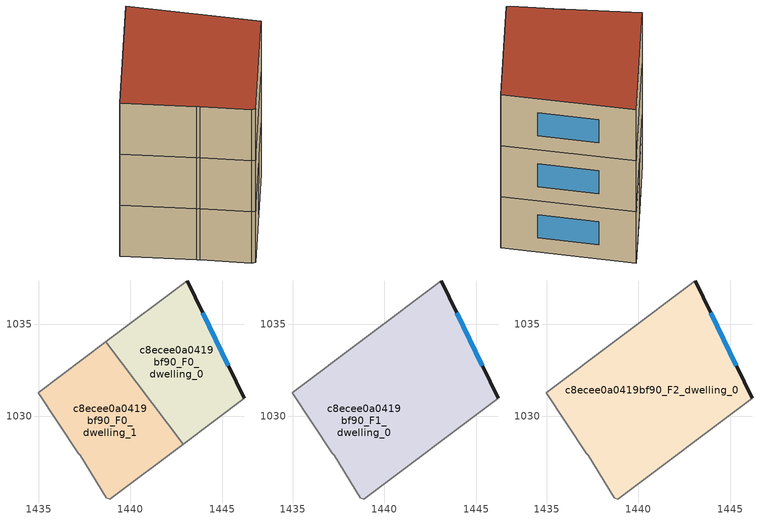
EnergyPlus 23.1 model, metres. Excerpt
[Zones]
c8ecee0a0419bf90_F0_dwelling_0
 floor ground (EU_floor_Construction): 1443.07,1037.38 1446.18,1030.98 1442.86,1028.48 1438.66,1034.06 z0
 wall outside (EU_wall_Construction): 1446.18,1030.98 1443.07,1037.38 z0:3
 wall adiabatic (EU_wall_Construction): 1443.07,1037.38 1438.66,1034.06 / 1442.86,1028.48 1446.18,1030.98 z0:3
 wall to c8ecee0a0419bf90_F0_dwelling_1 (EU_wall_Construction): 1438.66,1034.06 1442.86,1028.48 z0:3
 window (EU_Window_Construction): 1445.32,1032.74 1443.93,1035.62 z0.83:2.17
c8ecee0a0419bf90_F0_dwelling_1
 floor ground (EU_floor_Construction): 1438.66,1034.06 1442.86,1028.48 1438.87,1025.48 1438.67,1025.58 1437.27,1027.88 1437.17,1027.98 1434.97,1031.28 z0
 wall adiabatic (EU_wall_Construction): 1438.66,1034.06 1434.97,1031.28 1437.17,1027.98 1437.27,1027.88 1438.67,1025.58 1438.87,1025.48 1442.86,1028.48 z0:3
c8ecee0a0419bf90_F1_dwelling_0
 floor to c8ecee0a0419bf90_F0_dwelling_0 (EU_floor_Construction): 1443.07,1037.38 1446.17,1030.98 1442.86,1028.48 1438.66,1034.06 z3
 floor to c8ecee0a0419bf90_F0_dwelling_1 (EU_floor_Construction): 1438.66,1034.06 1442.86,1028.48 1438.87,1025.48 1438.67,1025.58 1437.27,1027.88 1437.17,1027.98 1434.97,1031.28 z3
 wall outside (EU_wall_Construction): 1446.18,1030.98 1443.07,1037.38 z3:6
 wall adiabatic (EU_wall_Construction): 1443.07,1037.38 1434.97,1031.28 1437.17,1027.98 1437.27,1027.88 1438.67,1025.58 1438.87,1025.48 1446.18,1030.98 z3:6
 window (EU_Window_Construction): 1445.32,1032.74 1443.93,1035.62 z3.83:5.17
c8ecee0a0419bf90_F2_dwelling_0
 floor to c8ecee0a0419bf90_F1_dwelling_0 (EU_floor_Construction): 1443.07,1037.38 1446.17,1030.98 1438.87,1025.48 1438.67,1025.58 1437.27,1027.88 1437.17,1027.98 1434.97,1031.28 z6
 wall outside (EU_wall_Construction): 1446.18,1030.98 1443.07,1037.38 z6:9
 wall adiabatic (EU_wall_Construction): 1443.07,1037.38 1434.97,1031.28 1437.17,1027.98 1437.27,1027.88 1438.67,1025.58 1438.87,1025.48 1446.18,1030.98 z6:9
 window (EU_Window_Construction): 1445.32,1032.74 1443.93,1035.62 z6.83:8.17
 roof outside (EU_roof_Construction): 1446.18,1030.98 1443.07,1037.38 1434.97,1031.28 1437.17,1027.98 1437.27,1027.88 1438.67,1025.58 1438.87,1025.48 z9
[Building]
EU S2 Campaign: North Axis=0; Terrain=City; Solar Distribution=FullExterior
[Site:Location]
Lyon-Bron: Latitude=45.75; Longitude=5; Time Zone=1; Elevation=198
[SizingPeriod:WeatherFileDays]
AnnualSizingPeriod: Begin Month=1; Begin Day of Month=1; End Month=12; End Day of Month=31; Day of Week for Start Day=Monday; Use Weather File Daylight Saving Period=No; Use Weather File Rain and Snow Indicators=No
[MATERIAL]
EU_InternalMass_Material: Roughness=MediumRough; Thickness=0.1; Conductivity=1; Density=1800; Specific Heat=900; Thermal Absorptance=0.9; Solar Absorptance=0.7; Visible Absorptance=0.7
[MATERIAL:NOMASS] Roughness=MediumRough; Thermal Absorptance=0.9; Solar Absorptance=0.7; Visible Absorptance=0.7
Name | Thermal Resistance
EU_wall_NoMass | 0.87146
EU_roof_NoMass | 0.842276
EU_floor_NoMass | 0.496999
[WINDOWMATERIAL:SIMPLEGLAZINGSYSTEM]
EU_Window_SimpleGlazing: UFactor=2.2525; Solar Heat Gain Coefficient=0.76; Visible Transmittance=0.76
[CONSTRUCTION]
EU_wall_Construction: EU_wall_NoMass
EU_roof_Construction: EU_roof_NoMass
EU_floor_Construction: EU_floor_NoMass
EU_InternalMass_Construction: EU_InternalMass_Material
EU_Window_Construction: EU_Window_SimpleGlazing
[ZONE] Type=1; Multiplier=1; Ceiling Height=autocalculate; Floor Area=autocalculate; Part of Total Floor Area=Yes
Name | Volume
c8ecee0a0419bf90_F0_dwelling_0 | 101.3
c8ecee0a0419bf90_F1_dwelling_0 | 202.599
c8ecee0a0419bf90_F2_dwelling_0 | 202.6
c8ecee0a0419bf90_F0_dwelling_1 | 101.301
[INTERNALMASS] Construction=EU_InternalMass_Construction
Name | Zone or ZoneList | Surface Area
c8ecee0a0419bf90_F0_dwelling_0_EU_InternalMass | c8ecee0a0419bf90_F0_dwelling_0 | 33.7666
c8ecee0a0419bf90_F0_dwelling_1_EU_InternalMass | c8ecee0a0419bf90_F0_dwelling_1 | 33.7671
c8ecee0a0419bf90_F1_dwelling_0_EU_InternalMass | c8ecee0a0419bf90_F1_dwelling_0 | 67.5328
c8ecee0a0419bf90_F2_dwelling_0_EU_InternalMass | c8ecee0a0419bf90_F2_dwelling_0 | 67.5328
[OTHEREQUIPMENT] Fuel Type=Electricity; Design Level Calculation Method=Watts/Area; Power per Zone Floor Area=1; Fraction Latent=0; Fraction Radiant=0; Fraction Lost=0; Carbon Dioxide Generation Rate=0; EndUse Subcategory=EU_Step8_InternalGains
Name | Zone or ZoneList or Space or SpaceList | Schedule
EU_Step8_InternalGain_c8ecee0a0419bf90_F0_dwelling_0_f000 | c8ecee0a0419bf90_F0_dwelling_0 | EU_Step8_GainSchedule_c8ecee0a0419bf90_F0_dwelling_0_f000
EU_Step8_InternalGain_c8ecee0a0419bf90_F0_dwelling_1_f000 | c8ecee0a0419bf90_F0_dwelling_1 | EU_Step8_GainSchedule_c8ecee0a0419bf90_F0_dwelling_1_f000
EU_Step8_InternalGain_c8ecee0a0419bf90_F1_dwelling_0_f000 | c8ecee0a0419bf90_F1_dwelling_0 | EU_Step8_GainSchedule_c8ecee0a0419bf90_F1_dwelling_0_f000
EU_Step8_InternalGain_c8ecee0a0419bf90_F2_dwelling_0_f000 | c8ecee0a0419bf90_F2_dwelling_0 | EU_Step8_GainSchedule_c8ecee0a0419bf90_F2_dwelling_0_f000
[ZONEVENTILATION:DESIGNFLOWRATE] Schedule=EU_AlwaysOn; Design Flow Rate Calculation Method=AirChanges/Hour; Air Changes per Hour=0.425; Ventilation Type=Natural; Fan Pressure Rise=0; Fan Total Efficiency=1; Constant Term Coefficient=1; Temperature Term Coefficient=0; Velocity Term Coefficient=0; Velocity Squared Term Coefficient=0; Minimum Indoor Temperature=-100; Maximum Indoor Temperature=100; Delta Temperature=-100; Minimum Outdoor Temperature=-100; Maximum Outdoor Temperature=100; Maximum Wind Speed=40
Name | Zone or ZoneList or Space or SpaceList
EU_ConstantAir_c8ecee0a0419bf90_F0_dwelling_0 | c8ecee0a0419bf90_F0_dwelling_0
EU_ConstantAir_c8ecee0a0419bf90_F0_dwelling_1 | c8ecee0a0419bf90_F0_dwelling_1
EU_ConstantAir_c8ecee0a0419bf90_F1_dwelling_0 | c8ecee0a0419bf90_F1_dwelling_0
EU_ConstantAir_c8ecee0a0419bf90_F2_dwelling_0 | c8ecee0a0419bf90_F2_dwelling_0
[HVACTEMPLATE:THERMOSTAT] Constant Heating Setpoint=20; Constant Cooling Setpoint=50
EU_HeatOnly_c8ecee0a0419bf90_F0_dwelling_0; EU_HeatOnly_c8ecee0a0419bf90_F0_dwelling_1; EU_HeatOnly_c8ecee0a0419bf90_F1_dwelling_0; EU_HeatOnly_c8ecee0a0419bf90_F2_dwelling_0
[HVACTEMPLATE:ZONE:IDEALLOADSAIRSYSTEM] System Availability Schedule=EU_AlwaysOn; Maximum Heating Supply Air Temperature=50; Minimum Cooling Supply Air Temperature=13; Maximum Heating Supply Air Humidity Ratio=0.0156; Minimum Cooling Supply Air Humidity Ratio=0.0077; Heating Limit=NoLimit; Cooling Limit=NoLimit; Heating Availability Schedule=EU_AlwaysOn; Cooling Availability Schedule=EU_CoolingOff; Dehumidification Control Type=ConstantSensibleHeatRatio; Cooling Sensible Heat Ratio=0.7; Dehumidification Setpoint=60; Humidification Control Type=None; Humidification Setpoint=30; Outdoor Air Method=None; Outdoor Air Flow Rate per Person=0.00944; Outdoor Air Flow Rate per Zone Floor Area=0; Outdoor Air Flow Rate per Zone=0; Demand Controlled Ventilation Type=None; Outdoor Air Economizer Type=NoEconomizer; Heat Recovery Type=None; Sensible Heat Recovery Effectiveness=0.7; Latent Heat Recovery Effectiveness=0.65
Name | Template Thermostat
c8ecee0a0419bf90_F0_dwelling_0 | EU_HeatOnly_c8ecee0a0419bf90_F0_dwelling_0
c8ecee0a0419bf90_F0_dwelling_1 | EU_HeatOnly_c8ecee0a0419bf90_F0_dwelling_1
c8ecee0a0419bf90_F1_dwelling_0 | EU_HeatOnly_c8ecee0a0419bf90_F1_dwelling_0
c8ecee0a0419bf90_F2_dwelling_0 | EU_HeatOnly_c8ecee0a0419bf90_F2_dwelling_0
[SIZING:ZONE] Zone Cooling Design Supply Air Temperature Input Method=SupplyAirTemperature; Zone Cooling Design Supply Air Temperature=13; Zone Heating Design Supply Air Temperature Input Method=SupplyAirTemperature; Zone Heating Design Supply Air Temperature=50; Zone Cooling Design Supply Air Humidity Ratio=0.008; Zone Heating Design Supply Air Humidity Ratio=0.008; Cooling Design Air Flow Method=DesignDay; Cooling Design Air Flow Rate=0; Cooling Minimum Air Flow per Zone Floor Area=0.000762; Cooling Minimum Air Flow=0; Cooling Minimum Air Flow Fraction=0.2; Heating Design Air Flow Method=DesignDay; Heating Design Air Flow Rate=0; Heating Maximum Air Flow per Zone Floor Area=0.002032; Heating Maximum Air Flow=0.141576; Heating Maximum Air Flow Fraction=0.3; Account for Dedicated Outdoor Air System=No; Dedicated Outdoor Air System Control Strategy=NeutralSupplyAir; Dedicated Outdoor Air Low Setpoint Temperature for Design=autosize; Dedicated Outdoor Air High Setpoint Temperature for Design=autosize; Zone Load Sizing Method=Sensible Load Only No Latent Load; Zone Latent Cooling Design Supply Air Humidity Ratio Input Method=HumidityRatioDifference; Zone Cooling Design Supply Air Humidity Ratio Difference=0.005; Zone Latent Heating Design Supply Air Humidity Ratio Input Method=HumidityRatioDifference; Zone Humidification Design Supply Air Humidity Ratio Difference=0.005
c8ecee0a0419bf90_F0_dwelling_0; c8ecee0a0419bf90_F0_dwelling_1; c8ecee0a0419bf90_F1_dwelling_0; c8ecee0a0419bf90_F2_dwelling_0
[SCHEDULE:CONSTANT]
Name | Hourly Value
EU_AlwaysOn | 1
EU_CoolingOff | 0
[SCHEDULE:FILE] Column Number=1; Rows to Skip at Top=0; Number of Hours of Data=8760; Column Separator=Comma; Interpolate to Timestep=No; Minutes per Item=60; Adjust Schedule for Daylight Savings=Yes
Name | File
EU_Step8_GainSchedule_c8ecee0a0419bf90_F0_dwelling_0_f000 | ../../schedules/c8ecee0a0419bf90/c8ecee0a0419bf90_F0_dwelling_0_f000_gain.csv
EU_Step8_GainSchedule_c8ecee0a0419bf90_F0_dwelling_1_f000 | ../../schedules/c8ecee0a0419bf90/c8ecee0a0419bf90_F0_dwelling_1_f000_gain.csv
EU_Step8_GainSchedule_c8ecee0a0419bf90_F1_dwelling_0_f000 | ../../schedules/c8ecee0a0419bf90/c8ecee0a0419bf90_F1_dwelling_0_f000_gain.csv
EU_Step8_GainSchedule_c8ecee0a0419bf90_F2_dwelling_0_f000 | ../../schedules/c8ecee0a0419bf90/c8ecee0a0419bf90_F2_dwelling_0_f000_gain.csv
